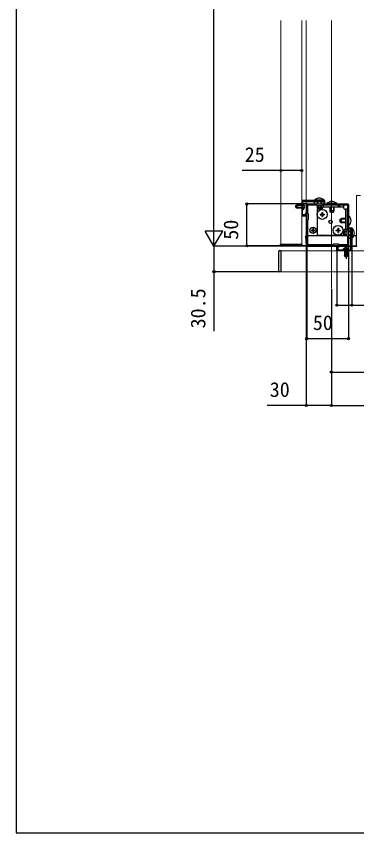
# Model space of a CAD drawing. Units: millimetres, scale not verified. Extents: x -1050 to 1050, y -1570 to 1561.
# Drawn here: x -1050 to -643, y -1570 to -594 of the extents above; entities that cross this region are included whole.
import ezdxf
from ezdxf.enums import TextEntityAlignment as Align

# ---------------------------------------------------------------- set-up
doc = ezdxf.new("R2010")
doc.units = ezdxf.units.MM
doc.header["$LTSCALE"] = 8
for name, color, linetype in [('0-3_YKK_11', 7, 'Continuous'), ('0-5_YKK_13', 4, 'Continuous'), ('0-6_YKK_D', 6, 'Continuous'), ('0-7_YKK_ZWAK', 7, 'Continuous')]:
    doc.layers.add(name, color=color, linetype=linetype)
doc.layers.add('0-4_YKK_12', color=2, linetype='Continuous', lineweight=18)
doc.styles.add('ＭＳ ゴシック', font='')
doc.styles.get('ＭＳ ゴシック').set_extended_font_data('MS Gothic')

msp = doc.modelspace()

# ---------------------------------------------------------------- linework, layer by layer
at = {"layer": '0-3_YKK_11'}
for p, q in [((-702.5, -867.204), (-702.5, -819.204)), ((-701.5, -818.204), (-653.5, -818.204)), ((-652.5, -819.204), (-652.5, -867.204)), ((-653.5, -868.204), (-701.5, -868.204))]:
    msp.add_line(p, q, dxfattribs=at)
for points in [[(-681, -814.204), (-708.5, -814.204), (-708.5, -832.204), (-703, -832.204), (-703, -829.204), (-703.8, -829.204), (-703.8, -831.104), (-707.4, -831.104), (-707.4, -821.662), (-707.52, -821.479), (-707.52, -820.929), (-707.4, -820.746), (-707.4, -816.304)], [(-706.4, -815.304), (-693.7, -815.304), (-693.7, -817.704), (-692.9, -817.704), (-692.9, -815.304), (-687.959, -815.304), (-687.775, -815.184), (-687.226, -815.184), (-687.042, -815.304), (-682.1, -815.304), (-682.1, -817.704), (-681, -817.704), (-681, -814.204)], [(-648.5, -846.704), (-648.5, -874.204), (-666.5, -874.204), (-666.5, -868.704), (-663.5, -868.704), (-663.5, -869.504), (-665.4, -869.504), (-665.4, -873.104), (-655.959, -873.104), (-655.775, -873.224), (-655.226, -873.224), (-655.042, -873.104), (-650.6, -873.104)], [(-649.6, -872.104), (-649.6, -859.404), (-652, -859.404), (-652, -858.604), (-649.6, -858.604), (-649.6, -853.662), (-649.48, -853.479), (-649.48, -852.929), (-649.6, -852.746), (-649.6, -847.804), (-652, -847.804), (-652, -846.704), (-648.5, -846.704)]]:
    msp.add_lwpolyline(points, dxfattribs=at)
msp.add_lwpolyline([(-683.7, -819.404), (-653.7, -819.404), (-653.7, -849.404), (-654.5, -850.204), (-654.5, -856.204), (-653.7, -857.004), (-653.7, -867.004), (-663.7, -867.004), (-664.5, -866.204), (-670.5, -866.204), (-671.3, -867.004), (-701.3, -867.004), (-701.3, -837.004), (-700.5, -836.204), (-700.5, -830.204), (-701.3, -829.404), (-701.3, -819.404), (-691.3, -819.404), (-690.5, -820.204), (-684.5, -820.204)], close=True, dxfattribs=at)
for centre, start, end in [((-706.4, -816.304), 90.00001, 179.99999), ((-701.5, -819.204), 90.00001, 179.99999), ((-653.5, -819.204), 0.00001, 89.99999), ((-701.5, -867.204), 180.00001, 269.99999), ((-653.5, -867.204), 270.00001, 359.99999), ((-650.6, -872.104), 270.00001, 359.99999)]:
    msp.add_arc(centre, 1, start, end, dxfattribs=at)
at = {"layer": '0-4_YKK_12'}
for p, q in [((-733.5, -598.806), (-733.5, -866.204)), ((-708.5, -866.204), (-708.5, -598.806)), ((-703, -598.806), (-703, -814.204)), ((-673, -598.806), (-673, -919.204)), ((-638, -808.204), (-643, -808.204)), ((-643, -856.204), (-643, -808.204)), ((-701.3, -856.204), (-654.474, -856.204)), ((-652.5, -856.204), (-649.6, -856.204)), ((-646.067, -856.204), (-643, -856.204))]:
    msp.add_line(p, q, dxfattribs=at)
for points in [[(-703, -815.304), (-703, -856.204), (-702.5, -856.204)], [(-173.257, -874.204), (-733.5, -874.204), (-733.5, -899.204), (-173.257, -899.204)]]:
    msp.add_lwpolyline(points, dxfattribs=at)
at = {"layer": '0-5_YKK_13'}
for p, q in [((-715.4, -819.904), (-714, -819.204)), ((-715.4, -822.504), (-715.4, -819.904)), ((-708.5, -819.859), (-715.309, -819.859)), ((-708.5, -819.204), (-714, -819.204)), ((-707.4, -824.954), (-707.4, -817.454)), ((-681.6, -814.204), (-693.4, -814.204)), ((-690, -815.304), (-690, -818.204)), ((-689.346, -815.304), (-689.346, -818.204)), ((-685.655, -815.304), (-685.655, -818.204)), ((-685, -815.304), (-685, -818.204)), ((-683, -819.404), (-658.7, -819.404)), ((-683, -819.404), (-683, -821.904)), ((-681.6, -813.695), (-681.6, -814.204)), ((-666.6, -818.204), (-678.4, -818.204)), ((-666.6, -817.695), (-666.6, -818.204)), ((-664.866, -819.404), (-664.866, -821.904)), ((-663.134, -819.404), (-663.134, -821.904)), ((-658.7, -819.404), (-658.7, -821.904)), ((-715.4, -822.504), (-714, -823.204)), ((-708.5, -822.55), (-715.309, -822.55)), ((-706.892, -824.954), (-707.4, -824.954)), ((-690, -820.204), (-690, -822.504)), ((-689.2, -824.204), (-690, -822.504)), ((-690, -824.404), (-690, -855.704)), ((-685.5, -824.404), (-690, -824.404)), ((-689.346, -820.204), (-689.346, -823.895)), ((-685.8, -824.204), (-689.2, -824.204)), ((-685.8, -824.204), (-685, -822.504)), ((-685.655, -820.204), (-685.655, -823.895)), ((-684.35, -828.204), (-683.65, -828.204)), ((-684.35, -828.204), (-684.35, -829.854)), ((-683.65, -828.204), (-683.65, -829.854)), ((-658.7, -821.904), (-683, -821.904)), ((-675, -821.904), (-675, -826.504)), ((-674.2, -828.204), (-675, -826.504)), ((-674.346, -821.904), (-674.346, -827.895)), ((-670.8, -828.204), (-674.2, -828.204)), ((-670.8, -828.204), (-670, -826.504)), ((-670.655, -821.904), (-670.655, -827.895)), ((-656.2, -824.404), (-656.2, -848.704)), ((-686.5, -830.354), (-686.5, -831.054)), ((-686.5, -830.354), (-684.85, -830.354)), ((-686.5, -831.054), (-684.85, -831.054)), ((-684.35, -831.554), (-684.35, -833.204)), ((-684.35, -833.204), (-683.65, -833.204)), ((-683.65, -831.554), (-683.65, -833.204)), ((-683.15, -830.354), (-681.5, -830.354)), ((-683.15, -831.054), (-681.5, -831.054)), ((-681.5, -830.354), (-681.5, -831.054)), ((-662.5, -836.504), (-660.8, -835.704)), ((-662.5, -839.904), (-662.5, -836.504)), ((-656.2, -836.359), (-662.191, -836.359)), ((-656.2, -835.704), (-660.8, -835.704)), ((-652.5, -844.104), (-652.5, -832.304)), ((-695.35, -847.654), (-694.65, -847.654)), ((-695.35, -847.654), (-695.35, -848.854)), ((-694.65, -847.654), (-694.65, -848.854)), ((-665.35, -847.204), (-664.65, -847.204)), ((-665.35, -847.204), (-665.35, -848.854)), ((-664.65, -847.204), (-664.65, -848.854)), ((-662.5, -839.904), (-660.8, -840.704)), ((-656.2, -840.05), (-662.191, -840.05)), ((-653.7, -848.704), (-656.2, -848.704)), ((-651.992, -844.104), (-652.5, -844.104)), ((-647.992, -847.304), (-648.5, -847.304)), ((-648.5, -847.304), (-648.5, -859.104)), ((-654.474, -856.204), (-701.3, -856.204)), ((-697.05, -849.354), (-697.05, -850.054)), ((-697.05, -849.354), (-695.85, -849.354)), ((-697.05, -850.054), (-695.85, -850.054)), ((-695.35, -850.554), (-695.35, -851.754)), ((-695.35, -851.754), (-694.65, -851.754)), ((-694.65, -850.554), (-694.65, -851.754)), ((-694.15, -849.354), (-692.95, -849.354)), ((-694.15, -850.054), (-692.95, -850.054)), ((-692.95, -849.354), (-692.95, -850.054)), ((-684.866, -855.704), (-690, -855.704)), ((-664.866, -855.704), (-683.134, -855.704)), ((-667.5, -849.354), (-667.5, -850.054)), ((-667.5, -849.354), (-665.85, -849.354)), ((-667.5, -850.054), (-665.85, -850.054)), ((-665.35, -850.554), (-665.35, -852.204)), ((-665.35, -852.204), (-664.65, -852.204)), ((-664.65, -850.554), (-664.65, -852.204)), ((-664.15, -849.354), (-662.5, -849.354)), ((-664.15, -850.054), (-662.5, -850.054)), ((-658.7, -855.704), (-663.134, -855.704)), ((-662.5, -849.354), (-662.5, -850.054)), ((-658.7, -851.204), (-658.7, -855.704)), ((-658.5, -851.504), (-656.8, -850.704)), ((-658.5, -851.504), (-658.5, -854.904)), ((-658.5, -854.904), (-656.8, -855.704)), ((-654.5, -851.359), (-658.191, -851.359)), ((-654.5, -855.05), (-658.191, -855.05)), ((-654.5, -855.704), (-656.8, -855.704)), ((-649.6, -850.704), (-652.5, -850.704)), ((-649.6, -851.359), (-652.5, -851.359)), ((-649.6, -855.05), (-652.5, -855.05)), ((-649.6, -855.704), (-652.5, -855.704)), ((-649.6, -856.204), (-652.5, -856.204)), ((-643, -856.204), (-646.067, -856.204)), ((-643, -868.204), (-643, -856.204)), ((-733.8, -866.204), (-708.2, -866.204)), ((-733.705, -867.765), (-733.8, -866.204)), ((-732.407, -868.704), (-732.707, -868.704)), ((-709.594, -868.704), (-732.407, -868.704)), ((-709.294, -868.704), (-709.594, -868.704)), ((-708.2, -866.204), (-708.296, -867.765)), ((-655.5, -868.104), (-655.5, -883.604)), ((-643, -868.204), (-643, -869.204)), ((-642.5, -868.704), (-643, -868.704)), ((-736, -875.297), (-736, -874.998)), ((-736, -898.111), (-736, -875.297)), ((-735.062, -874), (-733.5, -873.904)), ((-733.5, -873.904), (-733.5, -899.504)), ((-666.5, -869.204), (-701.765, -869.204)), ((-649.6, -869.204), (-663.5, -869.204)), ((-659.25, -872.595), (-659.25, -873.104)), ((-659.25, -873.104), (-651.75, -873.104)), ((-656.846, -874.204), (-656.846, -881.013)), ((-654.155, -874.204), (-654.155, -881.013)), ((-653.5, -874.204), (-653.5, -879.704)), ((-643, -869.204), (-648.5, -869.204)), ((-656.8, -881.104), (-657.5, -879.704)), ((-656.8, -881.104), (-654.2, -881.104)), ((-654.2, -881.104), (-653.5, -879.704)), ((-736, -898.411), (-736, -898.111)), ((-733.5, -899.504), (-735.062, -899.409))]:
    msp.add_line(p, q, dxfattribs=at)
for points in [[(-708.5, -823.204), (-714, -823.204), (-714, -819.204)], [(-706.892, -824.954), (-706.892, -817.454), (-707.4, -817.454)], [(-681.6, -813.695), (-693.4, -813.695), (-693.4, -814.204)], [(-666.6, -817.695), (-678.4, -817.695), (-678.4, -818.204)], [(-685, -820.204), (-685, -822.504), (-690, -822.504)], [(-670, -821.904), (-670, -826.504), (-675, -826.504)], [(-653.7, -848.704), (-653.7, -824.404), (-656.2, -824.404)], [(-656.2, -840.704), (-660.8, -840.704), (-660.8, -835.704)], [(-651.992, -844.104), (-651.992, -832.304), (-652.5, -832.304)], [(-647.992, -847.304), (-647.992, -859.104), (-648.5, -859.104)], [(-702.763, -868.265), (-703.5, -856.204), (-702.499, -856.204)], [(-654.5, -850.704), (-656.8, -850.704), (-656.8, -855.704)], [(-659.25, -872.595), (-651.75, -872.595), (-651.75, -873.104)], [(-657.55, -871.095), (-656.645, -872.951), (-655.5, -873.559)], [(-657.5, -874.204), (-657.5, -879.704), (-653.5, -879.704)], [(-653.45, -871.095), (-654.355, -872.951), (-655.5, -873.559)]]:
    msp.add_lwpolyline(points, dxfattribs=at)
for centre, radius in [((-684, -830.704), 5.9), ((-674, -839.704), 2), ((-695, -849.704), 3.75), ((-665, -849.704), 5.9)]:
    msp.add_circle(centre, radius, dxfattribs=at)
for centre, radius, start, end in [((-709.427, -821.204), 4.527, 304.06671, 55.93329), ((-687.5, -819.437), 8.232, 44.2189, 135.7811), ((-672.5, -823.437), 8.232, 44.2189, 135.7811), ((-685.5, -821.904), 2.5, 270, 0), ((-656.2, -821.904), 2.5, 180, 270), ((-684.85, -829.854), 0.5, 270, 0), ((-684.85, -831.554), 0.5, 0, 90), ((-683.15, -829.854), 0.5, 180, 270), ((-683.15, -831.554), 0.5, 90, 180), ((-657.733, -838.204), 8.232, 314.2189, 45.7811), ((-695.85, -848.854), 0.5, 270, 0), ((-694.15, -848.854), 0.5, 180, 270), ((-665.85, -848.854), 0.5, 270, 0), ((-664.15, -848.854), 0.5, 180, 270), ((-656.2, -851.204), 2.5, 90, 180), ((-653.733, -853.204), 8.232, 314.2189, 45.7811), ((-695.85, -850.554), 0.5, 0, 90), ((-694.15, -850.554), 0.5, 90, 180), ((-684, -856.204), 1, 30, 150), ((-665.85, -850.554), 0.5, 0, 90), ((-664, -856.204), 1, 30, 150), ((-664.15, -850.554), 0.5, 90, 180), ((-732.707, -867.704), 1, 183.5, 270), ((-709.294, -867.704), 1, 270, 356.5), ((-701.765, -868.204), 1, 183.5, 270), ((-735, -874.998), 1, 93.5, 180), ((-655.5, -875.131), 4.527, 34.06671, 145.93329), ((-735, -898.411), 1, 180, 266.5)]:
    msp.add_arc(centre, radius, start, end, dxfattribs=at)
at = {"layer": '0-6_YKK_D'}
for p, q in [((-813.5, -847.704), (-813.5, -179.704)), ((-702.5, -818.204), (-775.192, -818.204)), ((-774.192, -868.204), (-774.192, -818.204)), ((-813.5, -868.704), (-813.5, -832.331)), ((-813.5, -868.704), (-824, -850.518)), ((-803, -850.518), (-824, -850.518)), ((-813.5, -868.704), (-803, -850.518)), ((-703, -857.204), (-703, -1060.204)), ((-643.5, -868.704), (-814.5, -868.704)), ((-643.5, -868.704), (-814.5, -868.704)), ((-702.5, -868.204), (-775.192, -868.204)), ((-702.5, -868.204), (-702.5, -980.204)), ((-652.5, -868.204), (-652.5, -980.204)), ((-666.5, -874.704), (-666.5, -940.204)), ((-648.5, -874.704), (-648.5, -940.204)), ((-734.5, -899.204), (-814.5, -899.204)), ((-673, -920.204), (-673, -1060.204)), ((-673, -920.204), (-673, -1060.204)), ((-673, -942.534), (-673, -1020.204)), ((-702.5, -979.204), (-652.5, -979.204)), ((-673, -1019.204), (647, -1019.204)), ((-673, -1059.204), (808, -1059.204))]:
    msp.add_line(p, q, dxfattribs=at)
for points in [[(-708.5, -778.204), (-733.5, -778.204), (-779.963, -778.204)], [(-813.5, -868.704), (-813.5, -899.204), (-813.5, -970.213)], [(-666.5, -939.204), (-648.5, -939.204), (-603.81, -939.204)], [(-673, -1059.204), (-703, -1059.204), (-750.01, -1059.204)]]:
    msp.add_lwpolyline(points, dxfattribs=at)
for centre in [(-733.5, -778.204), (-708.5, -778.204), (-774.192, -818.204), (-774.192, -868.204), (-813.5, -899.204), (-666.5, -939.204), (-648.5, -939.204), (-702.5, -979.204), (-652.5, -979.204), (-673, -1019.204), (-703, -1059.204), (-673, -1059.204), (-673, -1059.204)]:
    msp.add_circle(centre, 1.275, dxfattribs=at)
at = {"layer": '0-7_YKK_ZWAK'}
msp.add_line((-1050, 1490), (-1050, -1570), dxfattribs=at)
msp.add_lwpolyline([(-1050, -1570), (1050, -1570), (1050, 1490)], dxfattribs=at)

# ---------------------------------------------------------------- texts
at = {"layer": '0-6_YKK_D', "style": 'ＭＳ ゴシック'}
for s, p in [('25', (-776.736, -773.204)), ('50', (-695.228, -974.204)), ('30', (-746.782, -1054.204))]:
    msp.add_text(s, height=17.6, dxfattribs=at).set_placement(p, align=Align.BOTTOM_LEFT)
for s, p in [('50', (-779.192, -860.931)), ('30.5', (-818.5, -966.986))]:
    msp.add_text(s, height=17.6, rotation=90, dxfattribs=at).set_placement(p, align=Align.BOTTOM_LEFT)

doc.saveas('drawing.dxf')
